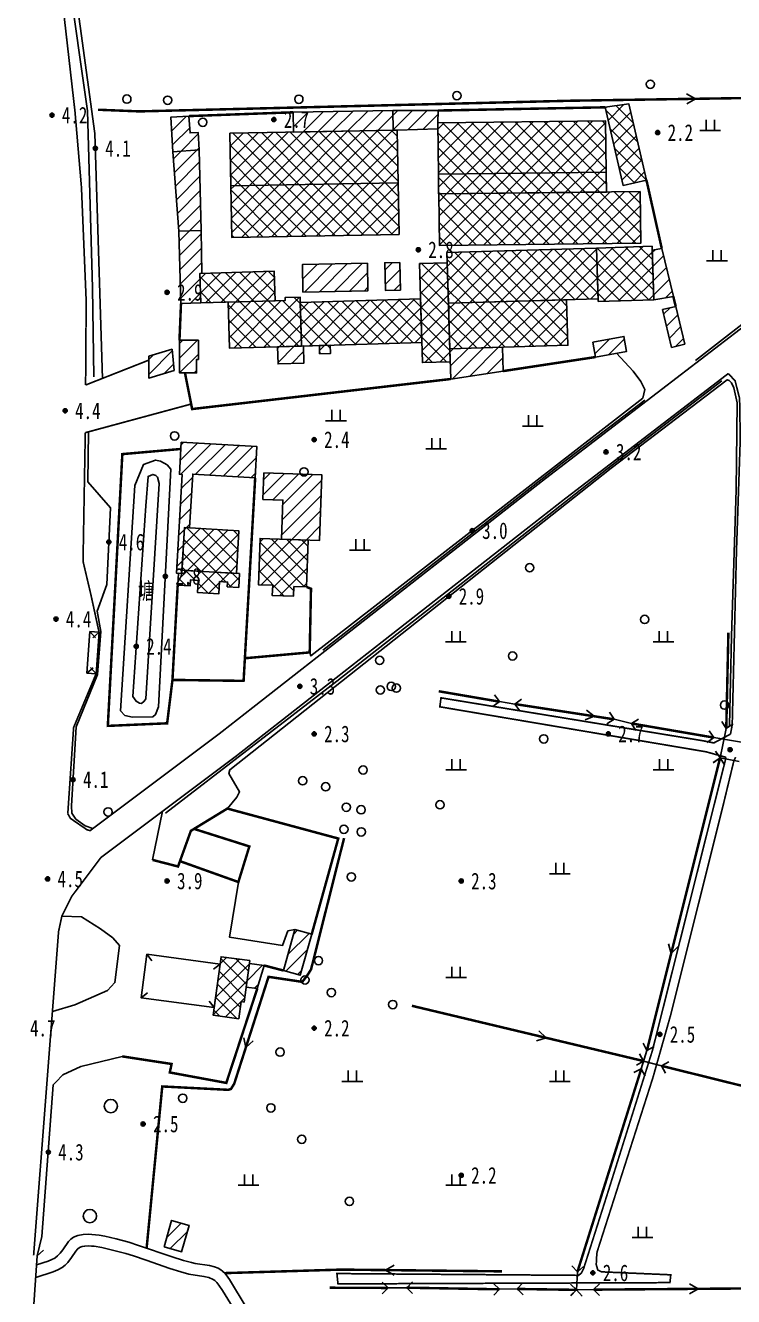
# Model space of a CAD drawing. Header units: metres. Extents: x 494039 to 619385, y 3351420 to 3402703.
# Drawn here: x 588357.1 to 588527.7, y 3393144.3 to 3393450.3 of the extents above; entities that cross this region are included whole.
import ezdxf
from ezdxf.enums import TextEntityAlignment as Align

# ---------------------------------------------------------------- set-up
doc = ezdxf.new("R2010")
doc.units = ezdxf.units.M
for name, pattern in [('2180', [0]), ('2430', [0]), ('8521', [0]), ('8522', [0]), ('9376', [0]), ('9610', [0])]:
    doc.linetypes.add(name, pattern=pattern)
for name, color, linetype in [('210100', 130, 'Continuous'), ('220200', 130, 'Continuous'), ('220900', 130, '2180'), ('230102', 141, 'Continuous'), ('261301', 141, 'Continuous'), ('310300', 8, 'Continuous'), ('310500', 8, 'Continuous'), ('310600', 8, 'Continuous'), ('380201', 8, '2430'), ('420500', 8, 'Continuous'), ('430300', 8, 'Continuous'), ('510301', 8, 'Continuous'), ('720100', 8, 'Continuous'), ('760201', 8, '8521'), ('760202', 8, '8522'), ('810100', 8, '9610'), ('810302', 8, 'Continuous'), ('810501', 8, 'Continuous'), ('810510', 8, 'Continuous')]:
    doc.layers.add(name, color=color, linetype=linetype)
pattern_1 = [(45, (0, 0), (-1.767766953, 1.767766953), []), (135, (0, 0), (-1.767766953, -1.767766953), [])]
pattern_2 = [(45, (0, 0), (-1.767766953, 1.767766953), [])]

# ---------------------------------------------------------------- blocks, each defined once
blk = doc.blocks.new('gc170')
at = {"linetype": 'Continuous'}
blk.add_circle((0, 0), 0.5, dxfattribs=at)
blk = doc.blocks.new('gu')
at = {"flags": 128}
for points in [[(3.75, 0), (-3.75, 0)], [(2.71, -0.6), (3.75, 0), (3.75, 0), (2.71, 0.6)]]:
    blk.add_lwpolyline(points, dxfattribs=at)
blk = doc.blocks.new('p_point')
for radius in [0.25, 0.2, 0.15, 0.1, 0.05]:
    blk.add_circle((0, 0), radius)
blk.add_point((0, 0))
blk = doc.blocks.new('vm')
at = {"linetype": 'Continuous'}
for p, q in [((1.25, 0), (-1.25, 0)), ((-0.5, 0), (-0.5, 1.3)), ((0.5, 1.3), (0.5, 0))]:
    blk.add_line(p, q, dxfattribs=at)
blk = doc.blocks.new('v1')
blk.add_circle((0, 0), 0.8)
blk = doc.blocks.new('1-3&1-4')
at = {"layer": '310300', "linetype": 'Continuous'}
h = blk.add_hatch(dxfattribs=at)
h.set_pattern_fill('ANSI31', color=8, scale=20, style=0)
h.set_pattern_definition(pattern_2)
h.paths.add_polyline_path([(588399.0182, 3393420.3255), (588392.6703, 3393419.9044), (588392.1206, 3393428.1895), (588396.5186, 3393428.4813), (588396.7866, 3393424.4422), (588398.7365, 3393424.5715)])
h = blk.add_hatch(dxfattribs=at)
h.set_pattern_fill('ANSI31', color=8, scale=20, style=0)
h.set_pattern_definition(pattern_2)
h.paths.add_polyline_path([(588421.708, 3393424.6425), (588421.6152, 3393429.3959), (588445.6303, 3393429.8645), (588445.7231, 3393425.1111)])
h = blk.add_hatch(dxfattribs=at)
h.set_pattern_fill('ANSI31', color=8, scale=20, style=0)
h.set_pattern_definition(pattern_2)
h.paths.add_polyline_path([(588445.6303, 3393429.8645), (588456.5636, 3393429.8248), (588456.4704, 3393426.8627), (588456.4863, 3393425.4282), (588446.6452, 3393425.129), (588445.7231, 3393425.1111)])
h = blk.add_hatch(dxfattribs=at)
h.set_pattern_fill('ANSI31', color=8, scale=20, style=0)
h.set_pattern_definition(pattern_2)
h.paths.add_polyline_path([(588399.4898, 3393400.9208), (588399.0182, 3393420.3255), (588392.6703, 3393419.9044), (588394.0732, 3393400.7639)])
h = blk.add_hatch(dxfattribs=at)
h.set_pattern_fill('ANSI31', color=8, scale=20, style=0)
h.set_pattern_definition(pattern_2)
h.paths.add_polyline_path([(588399.392, 3393383.484), (588394.6011, 3393383.3388), (588394.0732, 3393400.7639), (588399.4898, 3393400.9208), (588399.647, 3393390.6299), (588399.1759, 3393390.6157)])
h = blk.add_hatch(dxfattribs=at)
h.set_pattern_fill('ANSI31', color=8, scale=20, style=0)
h.set_pattern_definition(pattern_2)
h.paths.add_polyline_path([(588508.1397, 3393396.1891), (588510.4286, 3393396.6381), (588513.2242, 3393385.0251), (588508.5007, 3393384.2765)])
h = blk.add_hatch(dxfattribs=at)
h.set_pattern_fill('ANSI31', color=8, scale=20, style=0)
h.set_pattern_definition(pattern_2)
h.paths.add_polyline_path([(588439.4975, 3393393.0807), (588439.6381, 3393386.4349), (588423.9771, 3393386.1035), (588423.8365, 3393392.7493)])
h = blk.add_hatch(dxfattribs=at)
h.set_pattern_fill('ANSI31', color=8, scale=20, style=0)
h.set_pattern_definition(pattern_2)
h.paths.add_polyline_path([(588447.3154, 3393393.2461), (588447.456, 3393386.6003), (588443.8424, 3393386.5238), (588443.7018, 3393393.1696)])
h = blk.add_hatch(dxfattribs=at)
h.set_pattern_fill('ANSI31', color=8, scale=20, style=0)
h.set_pattern_definition(pattern_2)
h.paths.add_polyline_path([(588515.9893, 3393373.5388), (588512.8108, 3393372.7736), (588510.6163, 3393381.8899), (588513.7947, 3393382.655)])
h = blk.add_hatch(dxfattribs=at)
h.set_pattern_fill('ANSI31', color=8, scale=20, style=0)
h.set_pattern_definition(pattern_2)
h.paths.add_polyline_path([(588398.8019, 3393369.8898), (588398.3404, 3393369.8888), (588398.3474, 3393366.6416), (588394.2491, 3393366.6328), (588394.2321, 3393374.495), (588398.7919, 3393374.5049)])
h = blk.add_hatch(dxfattribs=at)
h.set_pattern_fill('ANSI31', color=8, scale=20, style=0)
h.set_pattern_definition(pattern_2)
h.paths.add_polyline_path([(588424.1003, 3393373.1338), (588424.2256, 3393369.0009), (588418.0114, 3393368.8126), (588417.8862, 3393372.9455)])
h = blk.add_hatch(dxfattribs=at)
h.set_pattern_fill('ANSI31', color=8, scale=20, style=0)
h.set_pattern_definition(pattern_2)
h.paths.add_polyline_path([(588493.8163, 3393374.0477), (588501.3177, 3393375.4148), (588501.9709, 3393371.8308), (588494.4695, 3393370.4637)])
h = blk.add_hatch(dxfattribs=at)
h.set_pattern_fill('ANSI31', color=8, scale=20, style=0)
h.set_pattern_definition(pattern_2)
h.paths.add_polyline_path([(588386.8554, 3393370.7124), (588392.4521, 3393372.3505), (588392.9219, 3393367.2549), (588386.8264, 3393365.408)])
h = blk.add_hatch(dxfattribs=at)
h.set_pattern_fill('ANSI31', color=8, scale=20, style=0)
h.set_pattern_definition(pattern_2)
h.paths.add_polyline_path([(588472.0811, 3393372.8397), (588472.2552, 3393367.0928), (588459.5809, 3393365.1767), (588459.3604, 3393372.4543)])
h = blk.add_hatch(dxfattribs=at)
h.set_pattern_fill('ANSI31', color=8, scale=20, style=0)
h.set_pattern_definition(pattern_2)
h.paths.add_polyline_path([(588394.784, 3393318.3615), (588393.4947, 3393318.4363), (588394.8741, 3393342.2121), (588394.2198, 3393342.25), (588394.6673, 3393349.9643), (588412.9113, 3393348.9059), (588412.4757, 3393341.3987), (588397.4223, 3393342.272), (588396.671, 3393329.3216), (588395.4241, 3393329.394)])
h = blk.add_hatch(dxfattribs=at)
h.set_pattern_fill('ANSI31', color=8, scale=20, style=0)
h.set_pattern_definition(pattern_2)
h.paths.add_polyline_path([(588418.8189, 3393326.6222), (588419.1485, 3393336.0315), (588414.3415, 3393336.1998), (588414.5649, 3393342.5768), (588428.5402, 3393342.0873), (588427.9872, 3393326.301)])
h = blk.add_hatch(dxfattribs=at)
h.set_pattern_fill('ANSI31', color=8, scale=20, style=0)
h.set_pattern_definition(pattern_2)
h.paths.add_polyline_path([(588426.0933, 3393231.4868), (588423.3183, 3393221.624), (588419.2893, 3393222.7576), (588422.0643, 3393232.6204)])
h = blk.add_hatch(dxfattribs=at)
h.set_pattern_fill('ANSI31', color=8, scale=20, style=0)
h.set_pattern_definition(pattern_2)
h.paths.add_polyline_path([(588411.0877, 3393224.4518), (588414.6345, 3393223.9768), (588412.9858, 3393218.4203), (588410.3275, 3393218.7764)])
h = blk.add_hatch(dxfattribs=at)
h.set_pattern_fill('ANSI31', color=8, scale=20, style=0)
h.set_pattern_definition(pattern_2)
h.paths.add_polyline_path([(588390.5147, 3393156.2409), (588392.3268, 3393162.6071), (588396.5735, 3393161.3983), (588394.7613, 3393155.0321)])
at = {"layer": '310500', "linetype": 'Continuous'}
h = blk.add_hatch(dxfattribs=at)
h.set_pattern_fill('ANSI37', color=8, scale=20, style=0)
h.set_pattern_definition(pattern_1)
h.paths.add_polyline_path([(588506.7441, 3393413.083), (588501.1074, 3393411.7805), (588496.7595, 3393430.5958), (588502.5087, 3393431.4114)])
h = blk.add_hatch(dxfattribs=at)
h.set_pattern_fill('ANSI37', color=8, scale=20, style=0)
h.set_pattern_definition(pattern_1)
h.paths.add_polyline_path([(588446.6452, 3393425.129), (588446.8926, 3393412.4502), (588406.631, 3393411.6647), (588406.3836, 3393424.3435)])
h = blk.add_hatch(dxfattribs=at)
h.set_pattern_fill('ANSI37', color=8, scale=20, style=0)
h.set_pattern_definition(pattern_1)
h.paths.add_polyline_path([(588456.6077, 3393414.5215), (588456.4704, 3393426.8627), (588496.8893, 3393427.3124), (588497.0266, 3393414.9713)])
h = blk.add_hatch(dxfattribs=at)
h.set_pattern_fill('ANSI37', color=8, scale=20, style=0)
h.set_pattern_definition(pattern_1)
h.paths.add_polyline_path([(588456.6608, 3393409.7467), (588456.6077, 3393414.5215), (588497.0266, 3393414.9713), (588497.0798, 3393410.1964)])
h = blk.add_hatch(dxfattribs=at)
h.set_pattern_fill('ANSI37', color=8, scale=20, style=0)
h.set_pattern_definition(pattern_1)
h.paths.add_polyline_path([(588446.8926, 3393412.4502), (588447.1353, 3393400.0084), (588406.8738, 3393399.2228), (588406.631, 3393411.6647)])
h = blk.add_hatch(dxfattribs=at)
h.set_pattern_fill('ANSI37', color=8, scale=20, style=0)
h.set_pattern_definition(pattern_1)
h.paths.add_polyline_path([(588505.2454, 3393410.2872), (588505.3838, 3393397.8513), (588456.891, 3393397.3118), (588456.7526, 3393409.7477)])
h = blk.add_hatch(dxfattribs=at)
h.set_pattern_fill('ANSI37', color=8, scale=20, style=0)
h.set_pattern_definition(pattern_1)
h.paths.add_polyline_path([(588459.0286, 3393383.4051), (588458.6583, 3393395.6277), (588494.7413, 3393396.721), (588495.1116, 3393384.4984)])
h = blk.add_hatch(dxfattribs=at)
h.set_pattern_fill('ANSI37', color=8, scale=20, style=0)
h.set_pattern_definition(pattern_1)
h.paths.add_polyline_path([(588494.7413, 3393396.721), (588508.1113, 3393397.1261), (588508.5007, 3393384.2765), (588495.1306, 3393383.8714)])
h = blk.add_hatch(dxfattribs=at)
h.set_pattern_fill('ANSI37', color=8, scale=20, style=0)
h.set_pattern_definition(pattern_1)
h.paths.add_polyline_path([(588452.0496, 3393392.9809), (588458.7323, 3393393.1834), (588459.4552, 3393369.3243), (588452.7725, 3393369.1218)])
h = blk.add_hatch(dxfattribs=at)
h.set_pattern_fill('ANSI37', color=8, scale=20, style=0)
h.set_pattern_definition(pattern_1)
h.paths.add_polyline_path([(588399.392, 3393383.484), (588399.1759, 3393390.6157), (588417.041, 3393391.1569), (588417.2571, 3393384.0253)])
h = blk.add_hatch(dxfattribs=at)
h.set_pattern_fill('ANSI37', color=8, scale=20, style=0)
h.set_pattern_definition(pattern_1)
h.paths.add_polyline_path([(588423.6376, 3393373.1197), (588406.293, 3393372.5942), (588405.9571, 3393383.6829), (588419.7205, 3393384.0999), (588419.6988, 3393384.8147), (588423.28, 3393384.9232)])
h = blk.add_hatch(dxfattribs=at)
h.set_pattern_fill('ANSI37', color=8, scale=20, style=0)
h.set_pattern_definition(pattern_1)
h.paths.add_polyline_path([(588423.6376, 3393373.1197), (588423.3197, 3393383.6111), (588452.3069, 3393384.4894), (588452.6248, 3393373.998)])
h = blk.add_hatch(dxfattribs=at)
h.set_pattern_fill('ANSI37', color=8, scale=20, style=0)
h.set_pattern_definition(pattern_1)
h.paths.add_polyline_path([(588459.0286, 3393383.4051), (588487.4735, 3393384.267), (588487.8053, 3393373.3161), (588459.3604, 3393372.4543)])
h = blk.add_hatch(dxfattribs=at)
h.set_pattern_fill('ANSI37', color=8, scale=20, style=0)
h.set_pattern_definition(pattern_1)
h.paths.add_polyline_path([(588430.5733, 3393373.3299), (588430.6335, 3393371.3406), (588427.9982, 3393371.2607), (588427.9379, 3393373.25)])
h = blk.add_hatch(dxfattribs=at)
h.set_pattern_fill('ANSI37', color=8, scale=20, style=0)
h.set_pattern_definition(pattern_1)
h.paths.add_polyline_path([(588407.9358, 3393318.365), (588394.8283, 3393319.1254), (588395.4241, 3393329.394), (588408.5315, 3393328.6335)])
h = blk.add_hatch(dxfattribs=at)
h.set_pattern_fill('ANSI37', color=8, scale=20, style=0)
h.set_pattern_definition(pattern_1)
h.paths.add_polyline_path([(588421.751, 3393315.2224), (588421.6681, 3393312.8569), (588416.6039, 3393313.0343), (588416.6914, 3393315.533), (588413.2594, 3393315.6533), (588413.6499, 3393326.8032), (588425.2427, 3393326.3971), (588424.8475, 3393315.1139)])
h = blk.add_hatch(dxfattribs=at)
h.set_pattern_fill('ANSI37', color=8, scale=20, style=0)
h.set_pattern_definition(pattern_1)
h.paths.add_polyline_path([(588408.6906, 3393318.3212), (588408.4976, 3393314.9944), (588405.7644, 3393315.153), (588405.8299, 3393316.2829), (588403.8777, 3393316.3962), (588403.7066, 3393313.447), (588398.6022, 3393313.7431), (588398.7732, 3393316.6908), (588396.8663, 3393316.8014), (588396.7823, 3393315.3528), (588393.8041, 3393315.5256), (588393.9714, 3393318.4086), (588395.4711, 3393318.3216), (588395.5154, 3393319.0856)])
h = blk.add_hatch(dxfattribs=at)
h.set_pattern_fill('ANSI37', color=8, scale=20, style=0)
h.set_pattern_definition(pattern_1)
h.paths.add_polyline_path([(588409.8448, 3393215.1727), (588409.0575, 3393215.2782), (588408.5061, 3393211.1615), (588402.3697, 3393211.9835), (588404.2579, 3393226.0802), (588411.1816, 3393225.1528)])
at = {"layer": '210100', "color": 141, "linetype": 'Continuous', "elevation": 1.2, "flags": 128}
blk.add_lwpolyline([(588407.7801, 3393140.4798), (588404.599, 3393145.711), (588403.7506, 3393147.0325), (588403.2337, 3393147.6706), (588402.7412, 3393148.1273), (588402.3514, 3393148.3917), (588401.2998, 3393148.8448), (588400.1335, 3393149.1202), (588396.5125, 3393149.6805), (588394.5585, 3393150.1722), (588391.9389, 3393151.0087), (588386.2048, 3393153.0199), (588383.1473, 3393154.0341), (588381.2975, 3393154.5951), (588378.0762, 3393155.4678), (588375.4915, 3393156.0492), (588373.6959, 3393156.356), (588373.0029, 3393156.43), (588372.3879, 3393156.4587), (588371.3956, 3393156.4018), (588370.7783, 3393156.2799), (588370.1778, 3393156.0629), (588369.6415, 3393155.6839), (588369.2234, 3393155.2013), (588368.2445, 3393153.6236), (588367.3542, 3393152.4843), (588366.6755, 3393151.8251), (588365.9369, 3393151.251), (588364.9366, 3393150.666), (588363.7942, 3393150.1821), (588359.5895, 3393148.8638)], dxfattribs=at)
at = {"layer": '220200', "color": 141, "linetype": 'Continuous', "const_width": 0.6, "flags": 128}
for points in [[(588602.0523, 3393434.8169), (588561.5294, 3393433.3061), (588488.6355, 3393432.1831), (588384.6015, 3393429.6143), (588374.6327, 3393430.0114)], [(588525.9768, 3393281.0703), (588526.4864, 3393304.0767)], [(588506.862, 3393203.5334), (588524.4828, 3393273.9369)], [(588386.319, 3393155.9302), (588390.0853, 3393194.8451), (588406.0178, 3393194.0311), (588406.6508, 3393194.2562), (588407.4236, 3393195.5054), (588415.6901, 3393221.2422), (588423.8266, 3393220.0293), (588425.1096, 3393221.7017), (588425.9376, 3393223.0401), (588433.8922, 3393254.6349)], [(588506.2622, 3393200.9118), (588450.2345, 3393214.264)], [(588490.1074, 3393150.1849), (588505.5057, 3393199.111)], [(588510.3715, 3393199.806), (588543.9014, 3393191.4967)], [(588448.9836, 3393146.3952), (588471.3406, 3393146.006)], [(588494.009, 3393145.9211), (588540.8193, 3393146.286)]]:
    blk.add_lwpolyline(points, dxfattribs=at)
for points, elevation in [([(588471.3197, 3393287.4927), (588456.7013, 3393289.9982)], 2.9511), ([(588498.9313, 3393283.2417), (588475.0381, 3393286.9194)], 2.9511), ([(588522.9972, 3393278.8411), (588503.1306, 3393282.2477)], 2.9511), ([(588405.1247, 3393149.9012), (588433.1665, 3393150.7494), (588471.9241, 3393150.3303)], 2.7458), ([(588430.4586, 3393146.3858), (588444.4999, 3393146.3322)], 2.8351), ([(588475.591, 3393146.0903), (588489.9028, 3393145.8708)], 2.8128)]:
    blk.add_lwpolyline(points, dxfattribs=dict(at, elevation=elevation))
at = {"layer": '220900', "color": 141, "linetype": 'Continuous'}
for p, q in [((588471.3197, 3393287.4927), (588469.7065, 3393286.3105)), ((588471.3197, 3393287.4927), (588470.1375, 3393289.1059)), ((588475.0381, 3393286.9194), (588476.6513, 3393288.1016)), ((588475.0381, 3393286.9194), (588476.2203, 3393285.3062)), ((588498.9313, 3393283.2417), (588497.8809, 3393284.9436)), ((588498.9313, 3393283.2417), (588497.2294, 3393282.1913)), ((588503.1306, 3393282.2477), (588504.8325, 3393283.2981)), ((588503.1306, 3393282.2477), (588504.181, 3393280.5458)), ((588525.9768, 3393281.0703), (588524.8825, 3393282.7444)), ((588525.9768, 3393281.0703), (588527.6509, 3393282.1646)), ((588522.9972, 3393278.8411), (588521.3717, 3393277.6758)), ((588522.9972, 3393278.8411), (588521.8319, 3393280.4666)), ((588524.4828, 3393273.9369), (588523.3424, 3393275.5799)), ((588524.4828, 3393273.9369), (588522.8087, 3393272.8426)), ((588524.4828, 3393273.9369), (588522.8398, 3393272.7965)), ((588524.4828, 3393273.9369), (588525.5771, 3393272.2628)), ((588506.862, 3393203.5334), (588505.9246, 3393205.3001)), ((588506.0719, 3393200.9571), (588505.0715, 3393202.6889)), ((588506.862, 3393203.5334), (588508.6287, 3393204.4708)), ((588505.5057, 3393199.111), (588503.739, 3393198.1736)), ((588506.0719, 3393200.9571), (588504.3401, 3393199.9567)), ((588505.5057, 3393199.111), (588506.4431, 3393197.3443)), ((588510.3715, 3393199.806), (588512.1033, 3393200.8064)), ((588510.3715, 3393199.806), (588511.3719, 3393198.0742)), ((588490.1074, 3393150.1849), (588488.7618, 3393151.6645)), ((588490.1074, 3393150.1849), (588491.587, 3393151.5305)), ((588444.4999, 3393146.3322), (588443.066, 3393147.7264)), ((588448.9836, 3393146.3952), (588450.3778, 3393147.8291)), ((588471.3406, 3393146.006), (588469.8986, 3393147.3919)), ((588475.591, 3393146.0903), (588476.9769, 3393147.5323)), ((588489.9028, 3393145.8708), (588488.4714, 3393147.2676)), ((588494.009, 3393145.9211), (588495.4058, 3393147.3525)), ((588444.4999, 3393146.3322), (588443.1057, 3393144.8983)), ((588448.9836, 3393146.3952), (588450.4175, 3393145.001)), ((588471.3406, 3393146.006), (588469.9547, 3393144.564)), ((588475.591, 3393146.0903), (588477.033, 3393144.7044)), ((588489.9028, 3393145.8708), (588488.4232, 3393144.5252)), ((588489.9028, 3393145.8708), (588488.506, 3393144.4394)), ((588489.9028, 3393145.8708), (588491.2484, 3393144.3912)), ((588494.009, 3393145.9211), (588495.4404, 3393144.5243))]:
    blk.add_line(p, q, dxfattribs=at)
at = {"layer": '220900', "color": 141, "linetype": '2180', "flags": 128}
for points in [[(588471.3197, 3393287.4927), (588475.0381, 3393286.9194)], [(588490.1074, 3393150.1849), (588489.9028, 3393145.8708)]]:
    blk.add_lwpolyline(points, dxfattribs=at)
for points, elevation in [([(588498.9313, 3393283.2417), (588503.1306, 3393282.2477)], 2.9712), ([(588522.9972, 3393278.8411), (588531.97, 3393277.3616)], 2.9712), ([(588525.9768, 3393281.0703), (588524.4828, 3393273.9369)], 2.9712), ([(588524.4828, 3393273.9369), (588529.0731, 3393273.1079)], 2.9712), ([(588506.862, 3393203.5334), (588505.5057, 3393199.111)], 2.8641), ([(588506.0719, 3393200.9571), (588510.3715, 3393199.806)], 2.8641), ([(588444.4999, 3393146.3322), (588448.9836, 3393146.3952)], 2.9712), ([(588471.3406, 3393146.006), (588475.591, 3393146.0903)], 2.9712), ([(588489.9028, 3393145.8708), (588494.009, 3393145.9211)], 2.8909)]:
    blk.add_lwpolyline(points, dxfattribs=dict(at, elevation=elevation))
at = {"layer": '230102', "color": 141, "linetype": 'Continuous', "flags": 128}
blk.add_lwpolyline([(588386.1181, 3393334.6449), (588382.9924, 3393288.7118), (588383.787, 3393287.6031), (588384.5899, 3393287.1061), (588385.0572, 3393287.0637), (588385.7664, 3393287.6118), (588386.0976, 3393288.1471), (588389.3405, 3393340.0522), (588388.9111, 3393341.5515), (588388.5202, 3393341.9167), (588387.8405, 3393342.2139), (588386.6641, 3393341.7082)], close=True, dxfattribs=at)
at = {"layer": '310300', "color": 8, "linetype": 'Continuous', "flags": 128}
for points, elevation in [([(588399.0182, 3393420.3255), (588392.6703, 3393419.9044), (588392.1206, 3393428.1895), (588396.5186, 3393428.4813), (588396.7866, 3393424.4422), (588398.7365, 3393424.5715)], 6.3309), ([(588421.708, 3393424.6425), (588421.6152, 3393429.3959), (588445.6303, 3393429.8645), (588445.7231, 3393425.1111)], 6.3877), ([(588445.6303, 3393429.8645), (588456.5636, 3393429.8248), (588456.4704, 3393426.8627), (588456.4863, 3393425.4282), (588446.6452, 3393425.129), (588445.7231, 3393425.1111)], 6.3877), ([(588399.392, 3393383.484), (588394.6011, 3393383.3388), (588394.0732, 3393400.7639), (588399.4898, 3393400.9208), (588399.647, 3393390.6299), (588399.1759, 3393390.6157)], 6.8308), ([(588508.1397, 3393396.1891), (588510.4286, 3393396.6381), (588513.2242, 3393385.0251), (588508.5007, 3393384.2765)], 6.5304), ([(588439.4975, 3393393.0807), (588439.6381, 3393386.4349), (588423.9771, 3393386.1035), (588423.8365, 3393392.7493)], 7.1464), ([(588447.3154, 3393393.2461), (588447.456, 3393386.6003), (588443.8424, 3393386.5238), (588443.7018, 3393393.1696)], 7.1464), ([(588515.9893, 3393373.5388), (588512.8108, 3393372.7736), (588510.6163, 3393381.8899), (588513.7947, 3393382.655)], 6.614), ([(588398.8019, 3393369.8898), (588398.3404, 3393369.8888), (588398.3474, 3393366.6416), (588394.2491, 3393366.6328), (588394.2321, 3393374.495), (588398.7919, 3393374.5049)], 6.8978), ([(588424.1003, 3393373.1338), (588424.2256, 3393369.0009), (588418.0114, 3393368.8126), (588417.8862, 3393372.9455)], 8.1474), ([(588493.8163, 3393374.0477), (588501.3177, 3393375.4148), (588501.9709, 3393371.8308), (588494.4695, 3393370.4637)], 5.7772), ([(588386.8554, 3393370.7124), (588392.4521, 3393372.3505), (588392.9219, 3393367.2549), (588386.8264, 3393365.408)], 5.7061), ([(588472.0811, 3393372.8397), (588472.2552, 3393367.0928), (588459.5809, 3393365.1767), (588459.3604, 3393372.4543)], 8.5533), ([(588394.784, 3393318.3615), (588393.4947, 3393318.4363), (588394.8741, 3393342.2121), (588394.2198, 3393342.25), (588394.6673, 3393349.9643), (588412.9113, 3393348.9059), (588412.4757, 3393341.3987), (588397.4223, 3393342.272), (588396.671, 3393329.3216), (588395.4241, 3393329.394)], 6.499), ([(588426.0933, 3393231.4868), (588423.3183, 3393221.624), (588419.2893, 3393222.7576), (588422.0643, 3393232.6204)], 6.643), ([(588411.0877, 3393224.4518), (588414.6345, 3393223.9768), (588412.9858, 3393218.4203), (588410.3275, 3393218.7764)], 6.6932)]:
    blk.add_lwpolyline(points, close=True, dxfattribs=dict(at, elevation=elevation))
for points in [[(588399.4898, 3393400.9208), (588399.0182, 3393420.3255), (588392.6703, 3393419.9044), (588394.0732, 3393400.7639)], [(588418.8189, 3393326.6222), (588419.1485, 3393336.0315), (588414.3415, 3393336.1998), (588414.5649, 3393342.5768), (588428.5402, 3393342.0873), (588427.9872, 3393326.301)], [(588390.5147, 3393156.2409), (588392.3268, 3393162.6071), (588396.5735, 3393161.3983), (588394.7613, 3393155.0321)]]:
    blk.add_lwpolyline(points, close=True, dxfattribs=at)
at = {"layer": '310500', "color": 8, "linetype": 'Continuous', "flags": 128}
for points, elevation in [([(588506.7441, 3393413.083), (588501.1074, 3393411.7805), (588496.7595, 3393430.5958), (588502.5087, 3393431.4114)], 9.2647), ([(588446.6452, 3393425.129), (588446.8926, 3393412.4502), (588406.631, 3393411.6647), (588406.3836, 3393424.3435)], 9.374), ([(588456.6077, 3393414.5215), (588456.4704, 3393426.8627), (588496.8893, 3393427.3124), (588497.0266, 3393414.9713)], 8.9188), ([(588456.6608, 3393409.7467), (588456.6077, 3393414.5215), (588497.0266, 3393414.9713), (588497.0798, 3393410.1964)], 8.9188), ([(588446.8926, 3393412.4502), (588447.1353, 3393400.0084), (588406.8738, 3393399.2228), (588406.631, 3393411.6647)], 9.374), ([(588505.2454, 3393410.2872), (588505.3838, 3393397.8513), (588456.891, 3393397.3118), (588456.7526, 3393409.7477)], 12.0987), ([(588459.0286, 3393383.4051), (588458.6583, 3393395.6277), (588494.7413, 3393396.721), (588495.1116, 3393384.4984)], 11.8533), ([(588494.7413, 3393396.721), (588508.1113, 3393397.1261), (588508.5007, 3393384.2765), (588495.1306, 3393383.8714)], 12.7682), ([(588423.6376, 3393373.1197), (588406.293, 3393372.5942), (588405.9571, 3393383.6829), (588419.7205, 3393384.0999), (588419.6988, 3393384.8147), (588423.28, 3393384.9232)], 15.1761), ([(588430.5733, 3393373.3299), (588430.6335, 3393371.3406), (588427.9982, 3393371.2607), (588427.9379, 3393373.25)], 12.432), ([(588407.9358, 3393318.365), (588394.8283, 3393319.1254), (588395.4241, 3393329.394), (588408.5315, 3393328.6335)], 13.737), ([(588421.751, 3393315.2224), (588421.6681, 3393312.8569), (588416.6039, 3393313.0343), (588416.6914, 3393315.533), (588413.2594, 3393315.6533), (588413.6499, 3393326.8032), (588425.2427, 3393326.3971), (588424.8475, 3393315.1139)], 11.2887), ([(588408.6906, 3393318.3212), (588408.4976, 3393314.9944), (588405.7644, 3393315.153), (588405.8299, 3393316.2829), (588403.8777, 3393316.3962), (588403.7066, 3393313.447), (588398.6022, 3393313.7431), (588398.7732, 3393316.6908), (588396.8663, 3393316.8014), (588396.7823, 3393315.3528), (588393.8041, 3393315.5256), (588393.9714, 3393318.4086), (588395.4711, 3393318.3216), (588395.5154, 3393319.0856)], 11.6138), ([(588409.8448, 3393215.1727), (588409.0575, 3393215.2782), (588408.5061, 3393211.1615), (588402.3697, 3393211.9835), (588404.2579, 3393226.0802), (588411.1816, 3393225.1528)], 11.6107)]:
    blk.add_lwpolyline(points, close=True, dxfattribs=dict(at, elevation=elevation))
for points in [[(588452.0496, 3393392.9809), (588458.7323, 3393393.1834), (588459.4552, 3393369.3243), (588452.7725, 3393369.1218)], [(588399.392, 3393383.484), (588399.1759, 3393390.6157), (588417.041, 3393391.1569), (588417.2571, 3393384.0253)], [(588423.6376, 3393373.1197), (588423.3197, 3393383.6111), (588452.3069, 3393384.4894), (588452.6248, 3393373.998)], [(588459.0286, 3393383.4051), (588487.4735, 3393384.267), (588487.8053, 3393373.3161), (588459.3604, 3393372.4543)]]:
    blk.add_lwpolyline(points, close=True, dxfattribs=at)
at = {"layer": '310600', "color": 8, "linetype": 'Continuous'}
for p, q in [((588372.6586, 3393304.3473), (588373.9661, 3393302.8339)), ((588374.8676, 3393304.1861), (588373.3542, 3393302.8786)), ((588371.9301, 3393294.3638), (588373.4435, 3393295.6713)), ((588374.1392, 3393294.2026), (588372.8317, 3393295.716)), ((588386.3772, 3393226.6715), (588387.5911, 3393225.0821)), ((588404.0206, 3393224.3082), (588402.4311, 3393223.0943)), ((588384.9732, 3393216.1896), (588386.5626, 3393217.4035)), ((588402.6165, 3393213.8264), (588401.4026, 3393215.4159))]:
    blk.add_line(p, q, dxfattribs=at)
at = {"layer": '310600', "color": 8, "linetype": 'Continuous', "elevation": 7.5077, "flags": 128}
blk.add_lwpolyline([(588374.8676, 3393304.1861), (588374.1392, 3393294.2026), (588371.9301, 3393294.3638), (588372.6586, 3393304.3473)], close=True, dxfattribs=at)
at = {"layer": '310600', "color": 8, "linetype": 'Continuous', "flags": 128}
blk.add_lwpolyline([(588402.6165, 3393213.8264), (588384.9732, 3393216.1896), (588386.3772, 3393226.6715), (588404.0206, 3393224.3082)], close=True, dxfattribs=at)
at = {"layer": '380201', "color": 8, "linetype": '2430', "const_width": 0.6, "flags": 128}
for points, elevation in [([(588421.6152, 3393429.3959), (588396.5186, 3393428.4813)], 5.856), ([(588496.7595, 3393430.5958), (588456.5636, 3393429.8248)], 5.856), ([(588513.7947, 3393382.655), (588513.2242, 3393385.0251)], 6.2242), ([(588394.6011, 3393383.3388), (588394.2321, 3393374.495)], 5.3405), ([(588472.2552, 3393367.0928), (588494.4695, 3393370.4637)], 6.2242), ([(588414.6345, 3393223.9768), (588419.2893, 3393222.7576)], 6.5626)]:
    blk.add_lwpolyline(points, dxfattribs=dict(at, elevation=elevation))
for points in [[(588510.4286, 3393396.6381), (588506.7441, 3393413.083)], [(588395.564, 3393366.6356), (588397.2833, 3393357.9504), (588459.5809, 3393365.1767)], [(588394.5727, 3393348.3328), (588380.4694, 3393347.0964), (588376.9699, 3393281.662), (588391.2597, 3393282.2807), (588392.5441, 3393292.7328)], [(588393.8041, 3393315.5256), (588392.5441, 3393292.7328), (588409.6823, 3393292.4989), (588412.4757, 3393341.3987)], [(588409.9934, 3393297.9444), (588425.6072, 3393299.3531), (588425.9222, 3393314.6853), (588424.8475, 3393315.1139)], [(588426.0933, 3393231.4868), (588432.4926, 3393254.5444), (588405.7674, 3393261.7548), (588396.982, 3393256.3946), (588393.889, 3393247.8094), (588387.7638, 3393249.3828)], [(588394.3512, 3393249.0922), (588408.4267, 3393244.0684), (588411.0667, 3393252.639), (588397.7467, 3393256.8612)], [(588380.4298, 3393202.0857), (588392.3362, 3393200.258), (588391.904, 3393198.2143), (588405.5144, 3393195.7018), (588412.9858, 3393218.4203)]]:
    blk.add_lwpolyline(points, dxfattribs=at)
at = {"layer": '420500', "color": 8, "linetype": 'Continuous', "const_width": 0.4, "flags": 128}
for points in [[(588724.4405, 3393536.7062), (588724.8905, 3393535.8002), (588723.897, 3393534.1942), (588714.1655, 3393522.9534), (588704.3992, 3393513.1524), (588679.757, 3393492.7125), (588629.09, 3393453.8403), (588554.9441, 3393396.8251), (588482.4286, 3393341.2289), (588404, 3393279.9033), (588372.699, 3393256.4367), (588371.9645, 3393256.6447), (588367.9742, 3393259.3775), (588367.3245, 3393260.5195)], [(588371.6176, 3393363.7314), (588371.7561, 3393384.0105), (588370.6185, 3393411.3319), (588369.0556, 3393429.5991), (588365.3759, 3393461.8928), (588363.3809, 3393478.5034), (588353.7916, 3393524.5578)], [(588386.85, 3393369.7237), (588371.6176, 3393363.7314)], [(588526.4632, 3393366.4974), (588486.5545, 3393335.9001), (588408.0974, 3393274.5522), (588375.292, 3393249.9577)], [(588526.4632, 3393366.4974), (588528.1067, 3393364.7405), (588529.188, 3393360.4978), (588529.3517, 3393350.7802), (588528.4346, 3393323.7355), (588527.4061, 3393281.8722), (588526.9893, 3393279.6751)], [(588371.5392, 3393352.2557), (588397.0462, 3393359.1483)], [(588525.9294, 3393274.0883), (588508.1723, 3393203.4549), (588497.1033, 3393168.2579), (588491.598, 3393150.9577), (588491.0861, 3393149.9774), (588490.4307, 3393149.3637), (588432.1646, 3393149.7957), (588432.424, 3393147.3078), (588512.4022, 3393147.6154), (588512.6127, 3393149.4952), (588495.9096, 3393150.2086), (588495.0205, 3393150.6532), (588494.6521, 3393151.9392), (588494.7206, 3393153.5895), (588494.8475, 3393154.992), (588508.273, 3393196.8708), (588512.5601, 3393211.99), (588525.1837, 3393262.3847), (588527.815, 3393273.2782), (588528.2449, 3393274.1227)], [(588367.3245, 3393260.5195), (588368.7282, 3393281.2809), (588374.1392, 3393294.2026)], [(588526.9893, 3393279.6751), (588522.9797, 3393277.5558), (588520.4434, 3393278.0672), (588457.2397, 3393288.4108), (588456.9637, 3393286.2552), (588521.1329, 3393275.4197), (588525.9294, 3393274.0883)], [(588375.292, 3393249.9577), (588368.242, 3393240.5728), (588365.8905, 3393235.8185), (588365.1072, 3393232.1628), (588359.0875, 3393154.1558)]]:
    blk.add_lwpolyline(points, dxfattribs=at)
at = {"layer": '420500', "color": 8, "linetype": 'Continuous', "const_width": 0.4, "elevation": 4.9812, "flags": 128}
blk.add_lwpolyline([(588374.8676, 3393304.1861), (588372.8749, 3393313.3255), (588370.9988, 3393321.2903), (588371.5392, 3393352.2557)], dxfattribs=at)
at = {"layer": '430300', "color": 8, "linetype": 'Continuous'}
blk.add_line((588359.9462, 3393154.0972), (588361.4533, 3393155.412), dxfattribs=at)
at = {"layer": '430300', "color": 8, "linetype": 'Continuous', "flags": 128}
blk.add_lwpolyline([(588359.9462, 3393154.0972), (588357.9464, 3393124.7611)], dxfattribs=at)
at = {"layer": '760201', "color": 8, "linetype": '8521', "flags": 128}
for points in [[(588374.0009, 3393527.821), (588373.0259, 3393526.6836), (588371.6735, 3393512.5436), (588363.672, 3393505.2881), (588363.5132, 3393503.5373), (588363.2208, 3393501.8692), (588373.8435, 3393424.2863), (588375.6846, 3393365.3313)], [(588425.6072, 3393299.3531), (588425.8905, 3393298.4925), (588505.9023, 3393360.5785), (588506.321, 3393362.6882), (588505.4196, 3393364.5784), (588503.5771, 3393367.0592), (588499.5283, 3393371.3856)], [(588525.9768, 3393281.0703), (588526.7463, 3393281.7583), (588527.2136, 3393303.2319), (588528.3308, 3393338.4637), (588528.6339, 3393359.4582), (588527.7852, 3393363.0329), (588527.261, 3393364.2815), (588526.6745, 3393364.8292), (588526.2315, 3393365.0107), (588498.2089, 3393343.7503), (588406.3372, 3393271.0875), (588406.1633, 3393270.2084), (588408.7299, 3393265.7821), (588408.0463, 3393264.4795), (588405.7674, 3393261.7548)], [(588369.3497, 3393281.4156), (588368.2084, 3393262.3922), (588368.333, 3393260.6506), (588369.2979, 3393259.2212), (588371.5139, 3393257.572), (588373.3745, 3393256.9431)], [(588380.4298, 3393202.0857), (588370.4595, 3393199.6833), (588366.0955, 3393197.6602), (588364.4107, 3393195.9019), (588363.8405, 3393195.2194), (588361.0995, 3393158.7408), (588359.9462, 3393154.0972)], [(588524.5688, 3393092.9254), (588519.5723, 3393082.9604), (588517.6539, 3393079.6294), (588516.701, 3393077.7628), (588516.0553, 3393076.2637), (588515.1147, 3393073.6438), (588514.6508, 3393072.5858), (588514.2516, 3393071.9214), (588513.789, 3393071.3668), (588513.1671, 3393070.8234), (588512.3581, 3393070.2904), (588511.2437, 3393069.7226), (588510.5396, 3393069.4201), (588506.2587, 3393067.8686), (588502.9152, 3393066.7796), (588501.0844, 3393066.255), (588499.1909, 3393065.7872), (588494.8688, 3393064.8884), (588480.3024, 3393062.2506), (588473.146, 3393060.8516), (588470.5171, 3393060.4159), (588468.6359, 3393060.2269), (588467.5051, 3393060.1946), (588466.5598, 3393060.2282), (588464.8272, 3393060.4138), (588463.8848, 3393060.5706), (588462.0132, 3393060.9839), (588459.8695, 3393061.6299), (588457.917, 3393062.413), (588456.3072, 3393063.1995), (588454.1361, 3393064.4905), (588453.2927, 3393065.0911), (588452.4768, 3393065.7486), (588450.5104, 3393067.6123), (588447.1508, 3393071.2892), (588445.2859, 3393073.4955), (588444.005, 3393075.1687), (588442.7608, 3393077.0878), (588441.8653, 3393078.8651), (588440.9796, 3393080.8446), (588438.7767, 3393085.3569), (588437.0896, 3393088.4854), (588435.3328, 3393091.4205), (588431.0706, 3393098.0337), (588429.4887, 3393100.796), (588428.7475, 3393102.3581), (588428.0801, 3393104.1284), (588426.5433, 3393109.2398), (588425.8829, 3393111.2252), (588425.2826, 3393112.7185), (588424.229, 3393114.9693), (588422.7493, 3393117.8097), (588419.138, 3393124.3737), (588417.6328, 3393127.2117), (588413.6658, 3393135.4388), (588411.8131, 3393139.0749), (588410.2858, 3393141.7338), (588406.2521, 3393148.376), (588405.8613, 3393148.9669), (588405.2287, 3393149.7887), (588404.64, 3393150.3816), (588404.2192, 3393150.7039), (588403.5903, 3393151.0576), (588402.672, 3393151.4048), (588401.4349, 3393151.7001), (588398.0308, 3393152.2317), (588397.1211, 3393152.4194), (588395.2042, 3393152.9196), (588392.4777, 3393153.7904), (588384.3689, 3393156.5807), (588382.0013, 3393157.3161), (588378.9707, 3393158.157), (588376.2683, 3393158.7762), (588374.9008, 3393159.0171), (588373.1278, 3393159.2176), (588372.3772, 3393159.2491), (588371.0607, 3393159.1974), (588369.7716, 3393158.9702), (588368.7217, 3393158.5717), (588368.0532, 3393158.1038), (588367.5346, 3393157.5442), (588366.1624, 3393155.5093), (588365.5272, 3393154.7115), (588364.8609, 3393154.0468), (588364.175, 3393153.5201), (588363.5059, 3393153.1422), (588362.6111, 3393152.7759), (588359.7968, 3393151.9062)]]:
    blk.add_lwpolyline(points, dxfattribs=at)
at = {"layer": '760201', "color": 8, "linetype": '8521', "elevation": 4.9227, "flags": 128}
blk.add_lwpolyline([(588372.3367, 3393352.4712), (588372.1168, 3393340.3912)], dxfattribs=at)
at = {"layer": '760201', "color": 8, "linetype": '8521', "elevation": 3.4091, "flags": 128}
blk.add_lwpolyline([(588383.5028, 3393339.5377), (588380.0016, 3393285.3087), (588381.0875, 3393284.1926), (588382.9172, 3393283.8003), (588387.8404, 3393283.8618), (588388.4518, 3393284.3716), (588389.1903, 3393286.2831), (588392.1703, 3393343.4993), (588391.2985, 3393344.4827), (588389.6267, 3393345.3691), (588388.4647, 3393345.6441), (588385.6009, 3393344.6039)], close=True, dxfattribs=at)
at = {"layer": '760202', "color": 8, "linetype": '8522', "flags": 128}
blk.add_lwpolyline([(588372.1168, 3393340.3912), (588377.6216, 3393334.1479), (588376.7059, 3393315.7343), (588374.4247, 3393309.2549), (588375.2716, 3393304.3832), (588374.4722, 3393294), (588369.3497, 3393281.4156)], dxfattribs=at)
at = {"layer": '810100', "color": 8, "linetype": '9610', "flags": 128}
for points in [[(588387.7638, 3393249.3828), (588390.1736, 3393261.1146)], [(588408.4267, 3393244.0684), (588406.2735, 3393230.8261), (588419.0914, 3393228.7977), (588420.3692, 3393232.2986), (588422.0643, 3393232.6204)], [(588363.6207, 3393212.899), (588369.0502, 3393214.4747), (588376.9012, 3393217.9858), (588378.6707, 3393219.8495), (588379.7634, 3393228.7905), (588378.1881, 3393230.6288), (588375.2333, 3393232.8279), (588370.5975, 3393235.6978), (588365.8905, 3393235.8185)]]:
    blk.add_lwpolyline(points, dxfattribs=at)
at = {"layer": '810510', "color": 8, "linetype": '9376', "elevation": 4.7255, "flags": 128}
blk.add_lwpolyline([(588373.6309, 3393365.7106), (588373.3111, 3393387.1082), (588372.0943, 3393429.7641), (588362.7759, 3393495.1695), (588360.5831, 3393508.3541)], dxfattribs=at)
at = {"layer": '810510', "color": 8, "linetype": '9376', "flags": 128}
for points in [[(588518.575, 3393369.6279), (588590.6462, 3393425.6897), (588612.1745, 3393442.5339)], [(588524.9277, 3393364.735), (588497.2386, 3393343.4941), (588465.5128, 3393318.5479), (588432.1286, 3393292.4026), (588390.8276, 3393260.6243)], [(588428.8054, 3393299.93), (588486.4358, 3393344.8848), (588506.3538, 3393360.0893)]]:
    blk.add_lwpolyline(points, dxfattribs=at)
at = {"layer": '261301', "color": 141, "linetype": 'Continuous', "xscale": 2, "yscale": 2}
for p, rotation in [((588511.0268, 3393432.5281, 3.827), 0.8823550045014679), ((588486.7673, 3393285.114, 3.2836), 351.251776304951), ((588514.5204, 3393234.1321, 3.0159), 255.94597666289), ((588412.5127, 3393211.3496, 3.0382), 252.1931031047831), ((588475.2876, 3393208.2935, 3.0159), 346.5936294305376), ((588451.3677, 3393150.5526, 3.0159), 179.3816264995581), ((588511.6947, 3393146.0589, 3.0605), 0.4469070802020421)]:
    blk.add_blockref('gu', p, dxfattribs=dict(at, rotation=rotation))
at = {"layer": '510301', "color": 8, "linetype": 'Continuous', "xscale": 2, "yscale": 2}
for p in [(588461.0775, 3393433.4117, 3.7443), (588507.6894, 3393436.1428, 3.8447), (588381.5527, 3393432.5678, 3.5903), (588391.396, 3393432.304, 3.6439), (588422.9936, 3393432.5516, 3.6774), (588399.8568, 3393426.9939, 4.5008), (588393.0514, 3393351.4748, 4.512), (588424.2445, 3393342.8268, 4.512), (588478.6106, 3393319.7444, 3.2355), (588506.3262, 3393307.2862, 3.2132), (588442.4783, 3393297.4389, 3.2132), (588474.4773, 3393298.4892, 3.1463), (588442.6331, 3393290.3112, 3.2355), (588445.2548, 3393291.1559, 3.2132), (588446.4912, 3393290.7609, 3.2132), (588525.552, 3393286.6685, 3.2132), (588481.9997, 3393278.5356, 3.1909), (588438.485, 3393271.0402, 3.2355), (588423.9272, 3393268.4521, 3.2355), (588429.4503, 3393267.0079, 3.2355), (588434.4225, 3393262.0799, 3.2355), (588457.0007, 3393262.6647, 3.1909), (588377.0463, 3393260.9441, 4.6593), (588437.9956, 3393261.4726, 3.2355), (588433.8465, 3393256.7607, 3.2355), (588438.0314, 3393256.1448, 3.2355), (588435.633, 3393245.2938, 3.2578), (588427.7279, 3393225.1432, 3.3694), (588424.4797, 3393220.4911, 3.3694), (588430.836, 3393217.453, 3.3025), (588445.6164, 3393214.565, 3.3917), (588418.4822, 3393203.1158, 3.356), (588395.0314, 3393192.0208, 3.3828), (588416.2481, 3393189.6938, 3.3828), (588423.7025, 3393182.1214, 3.4364), (588435.1802, 3393167.176, 3.5167)]:
    blk.add_blockref('gc170', p, dxfattribs=at)
at = {"layer": '720100', "color": 8, "linetype": 'Continuous', "xscale": 2, "yscale": 2, "zscale": 2}
for p in [(588363.5127, 3393428.7089, 4.2011), (588416.9743, 3393427.6462, 2.7474), (588509.4462, 3393424.5153, 2.2346), (588373.9549, 3393420.7199, 4.0897), (588451.767, 3393396.293, 2.798), (588391.2564, 3393386.0405, 2.9125), (588366.6877, 3393357.536, 4.4317), (588426.686, 3393350.5874, 2.4292), (588496.9931, 3393347.6273, 3.2241), (588464.7608, 3393328.6664, 2.9514), (588377.2131, 3393325.932, 4.6122), (588390.8256, 3393317.6812, 2.8076), (588459.1188, 3393312.8677, 2.8669), (588364.4722, 3393307.3754, 4.4089), (588383.8154, 3393300.8059, 2.395), (588423.2273, 3393291.1829, 3.2876), (588426.6859, 3393279.7326, 2.2989), (588497.5407, 3393279.7327, 2.6557), (588526.8999, 3393275.9164, 2.7937), (588368.5895, 3393268.7441, 4.068), (588362.4544, 3393244.8235, 4.4982), (588391.2561, 3393244.3309, 3.9), (588462.1132, 3393244.3053, 2.2906), (588426.6857, 3393208.8778, 2.2396), (588509.9665, 3393207.3894, 2.4918), (588385.4731, 3393185.8214, 2.4813), (588362.6239, 3393179.0289, 4.324), (588462.1131, 3393173.4505, 2.1675), (588493.827, 3393149.9748, 2.6192)]:
    blk.add_blockref('p_point', p, dxfattribs=at)
at = {"layer": '810302', "color": 8, "linetype": 'Continuous', "xscale": 2, "yscale": 2}
for p in [(588522.1111, 3393424.9737, 3.717), (588523.7395, 3393393.6292, 3.717), (588431.9411, 3393355.1237, 3.717), (588479.3544, 3393353.8537, 3.717), (588456.0711, 3393348.3504, 3.717), (588437.7266, 3393323.9929, 3.717), (588460.8311, 3393301.887), (588510.8311, 3393301.887), (588460.8777, 3393271.077), (588510.8777, 3393271.077), (588485.8777, 3393246.077), (588460.8777, 3393221.077), (588435.8777, 3393196.077), (588485.8777, 3393196.077), (588410.8777, 3393171.077), (588460.8777, 3393171.077), (588505.7744, 3393158.447)]:
    blk.add_blockref('vm', p, dxfattribs=at)
at = {"layer": '810501', "color": 8, "linetype": 'Continuous', "xscale": 2, "yscale": 2}
for p in [(588377.6901, 3393190.126, 4.4311), (588372.6538, 3393163.6451, 4.4311)]:
    blk.add_blockref('v1', p, dxfattribs=at)
at = {"color": 8, "width": 0.75}
blk.add_text('塘', height=4, dxfattribs=at).set_placement((588386.2258, 3393314.1684, 3.1041), align=Align.MIDDLE_CENTER)
at = {"layer": '720100', "color": 8, "width": 0.75}
for s, p in [('4.2', (588365.9127, 3393428.7089, 4.2011)), ('2.7', (588419.3743, 3393427.6462, 2.7474)), ('2.2', (588511.8462, 3393424.5153, 2.2346)), ('4.1', (588376.3549, 3393420.7199, 4.0897)), ('2.8', (588454.167, 3393396.293, 2.798)), ('2.9', (588393.6564, 3393386.0405, 2.9125)), ('4.4', (588369.0877, 3393357.536, 4.4317)), ('2.4', (588429.086, 3393350.5874, 2.4292)), ('3.2', (588499.3931, 3393347.6273, 3.2241)), ('3.0', (588467.1608, 3393328.6664, 2.9514)), ('4.6', (588379.6131, 3393325.932, 4.6122)), ('2.8', (588393.2256, 3393317.6812, 2.8076)), ('2.9', (588461.5188, 3393312.8677, 2.8669)), ('4.4', (588366.8722, 3393307.3754, 4.4089)), ('2.4', (588386.2154, 3393300.8059, 2.395)), ('3.3', (588425.6273, 3393291.1829, 3.2876)), ('2.3', (588429.0859, 3393279.7326, 2.2989)), ('2.7', (588499.9407, 3393279.7327, 2.6557)), ('4.1', (588370.9895, 3393268.7441, 4.068)), ('4.5', (588364.8544, 3393244.8235, 4.4982)), ('3.9', (588393.6561, 3393244.3309, 3.9)), ('2.3', (588464.5132, 3393244.3053, 2.2906)), ('2.2', (588429.0857, 3393208.8778, 2.2396)), ('4.7', (588358.2286, 3393208.9034, 4.6676)), ('2.5', (588512.3665, 3393207.3894, 2.4918)), ('2.5', (588387.8731, 3393185.8214, 2.4813)), ('4.3', (588365.0239, 3393179.0289, 4.324)), ('2.2', (588464.5131, 3393173.4505, 2.1675)), ('2.6', (588496.227, 3393149.9748, 2.6192))]:
    blk.add_text(s, height=4, dxfattribs=at).set_placement(p, align=Align.MIDDLE_LEFT)

msp = doc.modelspace()

# ---------------------------------------------------------------- block references
msp.add_blockref('1-3&1-4', (0, 0))

doc.saveas('drawing.dxf')
